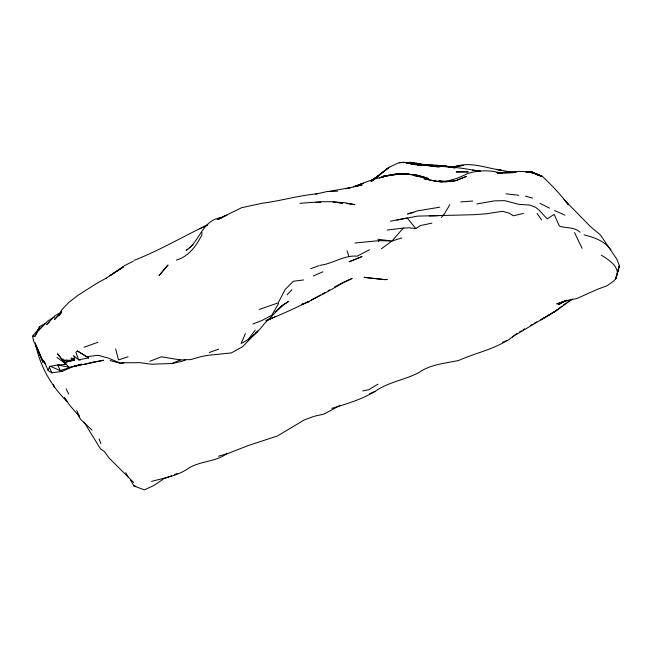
<?xml version="1.0" encoding="UTF-8"?>
<svg xmlns="http://www.w3.org/2000/svg" width="652" height="652" viewBox="0 0 652 652"><rect width="100%" height="100%" fill="white"/><g stroke="black" fill="none" stroke-linecap="round" stroke-linejoin="round"><path stroke-width="0.98" d="M201.916 232.422L201.892 234.891C196.342 245.877 188.77 256.489 176.374 260.107M566.164 300.385L558.202 304.305L567.175 300.376L556.71 303.865L566.564 300.645L576.661 298.616L597.403 289.325L607.175 285.706L614.192 280.67L616.164 278.07L619.4 265.666L616.776 259.121L600.508 235.07L590.15 226.317L563.923 199.463M38.737 330.148L39.609 326.505L45.314 323.547L38.737 330.148L47.474 321.216L54.686 316.799M70.334 367.043L82.845 364.444L72.665 366.685L81.639 364.142L71.736 367.133L62.07 371.355L51.883 372.862L48.118 370.475L49.356 367.035L50.375 366.31L57.645 364.965L66.447 364.419L68.574 367.215L70.212 367.467L60.326 370.54L57.645 364.965L70.212 367.467M245.413 333.596L241.134 343.474C250.555 339.146 258.143 331.713 264.435 323.62L281.925 305.861L275.185 311.982M33.464 340.564L32.6 336.147L34.939 336.236L39.609 326.505M378.364 241.672L378.951 240.653L391.982 241.012L401.787 237.947M278.534 303.653L271.705 315.299L262.21 320.377L252.805 324.077M441.298 217.426L443.678 215.127L449.807 204.671M34.939 336.236L38.028 331.102M60.962 312.821L58.884 315.878L61.516 310.116L68.892 302.341L77.995 295.283L96.659 283.449L106.113 278.208L105.396 278.657L123.309 267.01L109.748 275.812L124.622 265.6L133.252 261.199M255.217 330.108L248.184 339.659L254.117 334.394M617.754 270.71L618.756 269.431M32.6 336.147L38.753 328.779M61.72 311.265L54.466 319.553L61.28 312.83M287.076 294.834L291.957 289.716M431.934 223.131L420.336 225.568L415.837 228.567L409.228 227.809L403.238 228.102L391.982 241.012L381.355 248.811M49.544 321.868L46.545 324.557L55.265 315.519L60.856 312.487M255.6 333.074L257.825 331.102L242.577 346.717L231.395 352.903L207.874 355.356L200.669 356.693L190.743 359.586L180.327 359.928L161.427 356.807L149.821 361.281M275.177 312.055L283.343 304.989L288.746 301.314L281.672 305.772M187.727 249.154L186.219 250.417C200.172 241.167 202.201 220.042 221.077 217.67L217.491 219.553M189.235 247.882L193 244.72M371.428 181.183L388.926 167.409L397.859 163.139L403.352 162.177L419.26 165.306L417.337 164.964M381.371 173.31L371.51 181.15L378.527 175.559L371.118 180.775M63.008 358.877L63.122 360.336L64.475 362.455L74.483 360.026L72.934 360.214L70.938 358.111L74.768 358.861L73.505 355.576L78.582 359.79L88.713 357.956L77.425 350.996L75.876 352.219L78.582 359.79L80.237 360.157M371.444 181.199L388.926 167.409L373.197 179.789L378.437 176.203L371.086 181.052M555.561 311.069L541.078 319.773L555.561 311.069L561.796 306.269M557.387 309.635L554.192 312.153L572.586 298.966M563.238 305.177L566.213 302.968M516.27 334.126L508.152 340.148L502.594 342.251M512.382 337.019L517.109 333.506M567.745 301.852L570.802 299.627M163.244 479.138L153.994 485.43L144.369 489.864L133.962 486.017L130.335 479.839M378.82 175.82L370.548 180.954M331.819 408.364C346.701 403.906 361.64 399.456 375.071 391.404C388.307 381.925 405.022 380.002 419.163 372.398C430.687 364.256 445.373 363.335 458.772 360.426C474.705 353.205 492.301 349.814 507.28 340.368M554.738 311.583L516.596 334.37M382.422 176.806L384.672 175.445M562.456 302.324L559.889 303.913L566.775 300.116M377.932 384.183L368.698 389.749L362.618 390.898M519.603 331.901L521.307 330.882M523.018 329.863L524.721 328.844M371.477 180.914L373.596 179.65M328.135 290.784L329.765 289.847M530.598 325.405L532.342 324.403M534.086 323.392L536.71 321.884M320.637 294.965L311.257 299.969M322.324 294.044L324.843 292.65M227.173 453.401C215.201 462.472 199.243 460.638 187.165 469.179C176.447 476.139 163.701 478.071 151.614 481.404M217.32 219.602L241.688 207.678L262.414 203.212C280.8 200.873 298.624 195.518 317.141 193.783M340.417 405.226L324.036 414.069L313.995 416.351L304.215 419.953L277.475 435.96L247.907 445.658L228.436 453.336L218.51 456.221M217.629 219.585L225.421 215.527M334.468 287.035L343.979 282.08M565.129 300.817L558.365 304.231L566.189 300.368M369.464 249.749L357.182 256.179C344.126 254.908 332.862 263.783 320.026 265.323M134.084 260.368C159.536 250.507 182.91 236.464 207.548 224.932M199.716 228.73L207.841 224.785M379.211 178.2L383.563 176.089M219.3 218.86L222.691 217.23M457.191 180.262L466.376 176.399L455.666 180.58L445.455 181.989L434.403 181.117L436.791 181.403L423.833 178.73L436.449 181.468M375.071 391.404L369.285 393.865M344.892 281.672L352.17 278.445L342.585 283.033C318.135 297.646 292.365 309.928 266.057 320.702L275.323 316.644M313.27 276.024L322.919 271.754M272.789 317.768L266.057 320.702M86.879 356.734L97.107 355.381L99.406 355.633L108.11 358.013L119.536 362.781L140.498 362.691L151.288 364.232L172.12 363.482L180.327 359.928M185.69 359.757L182.177 361.273L172.12 363.482M217.263 219.341L226.937 215.193M174.386 474.664L177.124 473.548M301.477 304.484L304.223 303.376M301.346 304.574L309.056 301.729L307.165 301.827M164.385 478.446L171.647 475.74M84.075 347.214L97.849 342.316M397.272 174.1L386.652 175.73L381.33 177.654C393.262 172.275 406.555 173.856 419.081 175.616C397.182 171.003 375.144 177.882 355.087 186.366L363.466 183.253L353.58 186.774L362.121 184.964L345.69 188.697M310.662 268.705L319.024 265.674M259.146 309.488L278.168 302.878L285.177 289.48L293.318 281.281L303.547 279.944M209.219 352.487L218.624 349.162M128.061 356.807L118.501 359.912L115.64 348.918M386.652 175.73L384.574 176.301L396.253 174.255L394.704 174.467C406.163 173.522 417.736 174.695 428.576 178.624L416.709 175.331L426.881 178.053L420.092 176.146M348.681 188.078L350.564 187.597L328.763 191.484M74.621 359.937L64.475 362.455L66.447 364.419L57.009 357.467M413.775 212.47L407.573 213.97L417.459 210.898L439.815 207.173M451.73 181.582L456.278 180.482M523.45 213.4L513.328 215.796L509.277 213.204L502.521 211.281L486.653 213.766L474.379 214.687L417.647 216.114L396.872 220.017M397.247 174.516L400.89 173.66L399.358 173.905L409.057 174.108M123.864 362.911L121.109 363.555L110.196 360.548M315.617 194.117L327.19 191.533L337.614 191.191M390.312 221.215L407.223 218.012L415.837 228.567M454.786 166.684C470.247 161.24 485.87 168.069 501.225 170.213L496.359 169.365L509.978 171.859M441.869 215.51L443.678 215.127M476.873 203.962L494.216 200.881L504.664 200.645L518.796 204.329L530.035 205.127L535.651 207.328L539.033 210.091L547.199 218.852L554.143 214.394L559.351 226.048C566.148 228.461 574.567 226.733 580.035 232.275M455.748 166.545L463.442 165.412L448.543 167.254M403.238 228.102L387.239 230.009M402.504 162.56L411.371 162.364L421.42 165.412M299.871 203.302L321.257 201.729L331.738 201.672L342.422 202.682L339.423 202.536M354.949 243.025L378.951 240.653M449.636 167.222L452.496 166.936L448.552 167.156M498.299 172.804C513.116 171.419 528.87 169.365 542.586 176.586C551.918 185.307 560.638 194.769 568.52 204.826L565.895 201.761M460.817 201.892L472.733 201.052M448.666 167.214L451.689 167.075L448.78 167.156M441.176 181.289L439.554 181.109L443.067 181.207M449.684 180.914L451.575 180.832M497.761 173.122L516.042 172.47L504.135 172.78M315.935 202.43L320.931 202.25M66.911 360.23L63.122 360.336L72.934 360.214M71.647 360.108L74.483 360.026M429.301 215.942L438.046 215.763M515.765 172.576L497.085 172.568M526.18 171.826C531.119 170.889 535.602 173.147 539.522 175.91M384.924 279.447L387.255 279.439L385.471 279.7L364.028 277.336L375.438 278.657M431.135 166.456L433.148 166.447M480.214 171.158L475.357 170.457L478.169 170.971C462.798 168.216 447.231 165.795 431.559 166.464L440.671 166.594L418.625 164.883L406.75 163.09L415.414 164.622M414.631 163.407L425.569 165.103L436.066 165.143L445.609 166.056L434.786 165.641L445.129 165.991L454.721 167.898L452.871 167.548M406.929 162.976L409.904 162.984L406.066 162.853M333.033 202.356L343.987 202.585L354.884 204.655L346.644 203.505M420.475 165.176L413.091 163.073L425.569 165.103L432.904 165.274M525.846 171.908L529.603 171.981L541.975 176.268L531.152 171.794L542.586 176.586L532.244 172.144L537.55 175.054M425.569 165.103L433.653 165.29M399.342 162.617L401.265 162.682M411.461 162.902L416.269 163.081L427.818 165.363M406.367 162.927L409.383 163.057L415.226 164.76M337.426 202.43L333.433 202.234L335.348 202.413M133.962 486.017L135.86 486.139M496.677 172.584L502.472 172.976L496.8 172.65L500.907 173.082C490.141 169.887 478.641 170.213 467.916 173.399C458.543 178.029 448.698 182.226 437.973 181.134L440.41 181.199M411.762 163.212L413.678 163.342M402.692 173.97L408.348 174.361M376.383 278.771L382.08 279.227M338.91 202.748L342.765 203.098L339.073 202.756M443.637 166.439L455.944 167.645L445.129 165.991L450.931 167.156M518.788 195.298L506.001 193.807M480.483 171.15L472.667 170.229L479.342 171.101M377.891 239.268L389.929 240.767M439.309 181.843L442.17 182.218M428.225 165.616L439 167.099M427.158 165.135L424.688 164.76L427.036 165.217M525.488 196.154L532.578 198.102M584.094 234.867C594.29 237.475 604.445 240.808 610.867 249.797M554.591 210.506L564.86 215.144M50.375 366.31L62.07 371.355L60.326 370.54M549.587 208.151L539.986 203.342M77.425 350.996L88.713 357.956M601.283 255.087C607.786 259.488 616.327 264.019 617.485 272.65M83.994 422.04L100.538 448.926L104.442 451.559L109.259 458.226L133.693 482.488M92.046 430.141L80.563 419.293L77.694 413.947M44.849 362.227L41.581 358.649L33.325 340.238M65.599 363.8L57.506 353.743L64.018 362.227M79.031 416.074L69.308 404.786L64.507 397.801M541.567 219.936L537.134 213.506M64.564 397.81L67.303 401.689C51.475 386.514 40.098 366.204 35.73 344.835M45.697 364.566L41.581 358.649L41.777 359.04L38.338 350.8M125.763 472.716L128.281 477.476M66.113 388.82L68.656 394.012M574.542 232.552L582.073 248.339M79.446 416.343L76.716 410.507M53.431 385.047L54.589 387.549L53.399 384.819M44.173 361.347L48.118 370.475M49.356 367.035L51.883 372.862M39.674 354.069L42.967 362.341L36.642 346.497M37.115 347.63L39.307 353.148M99.145 439.041L100.921 443.621M347.108 250.808L348.771 256.097M35.347 342.895L36.251 346.709M619.4 265.666L615.675 278.836L619.4 265.666M167.523 265.478L159.023 275.592L168.086 264.997L167.523 265.478M361.901 256.603L349.252 261.754L361.901 256.603M93.309 362.104L83.301 364.558L103.448 360.303L93.309 362.104M466.636 171.81L456.172 171.924L468.226 171.843L466.636 171.81M425.12 177.8L414.313 175.567L425.12 177.8"/></g></svg>
